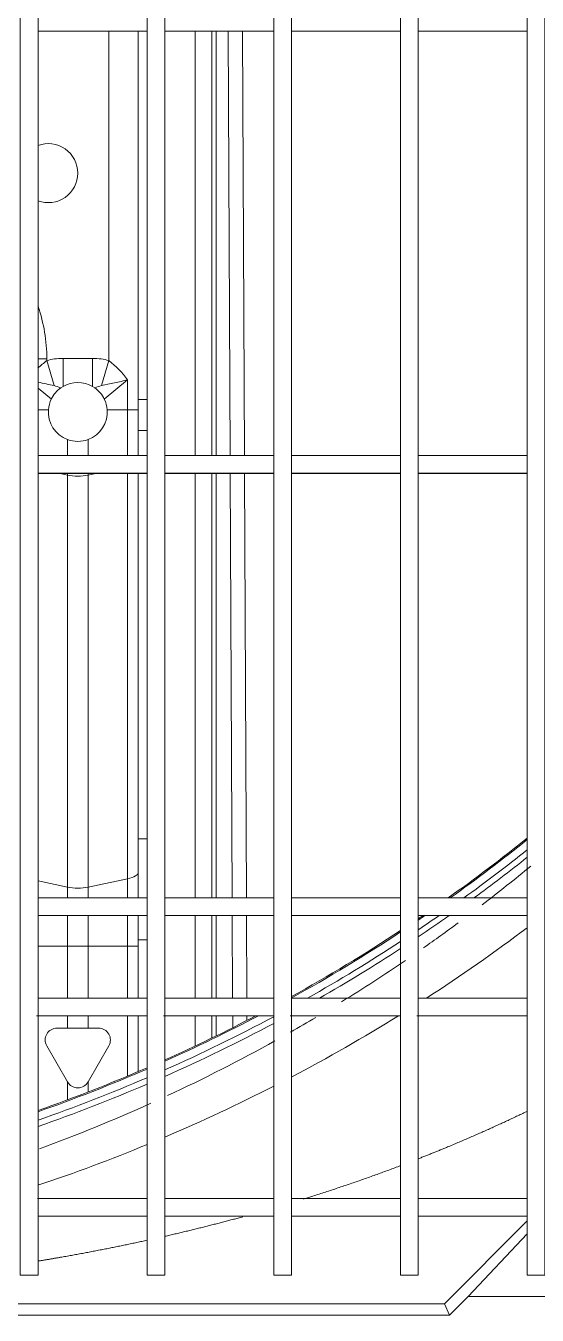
# Model space of a CAD drawing. Header units: millimetres. Extents: x 147592 to 201688, y -27981 to 8299.
# Drawn here: x 166541.3 to 166628, y -805 to -586.5 of the extents above; entities that cross this region are included whole.
import ezdxf

# ---------------------------------------------------------------- set-up
doc = ezdxf.new("R2010")
doc.units = ezdxf.units.MM
doc.layers.add('G-XREF-____-OTLN', color=7, linetype='Continuous', lineweight=5)
doc.layers.add('M-EQPM-____-OTLN', color=7, linetype='Continuous', lineweight=5)

# ---------------------------------------------------------------- blocks, each defined once
blk = doc.blocks.new('RUXYQ18BA - top_dwg-2871796-二层给排水_消防平面图')
at = {"layer": 'G-XREF-____-OTLN'}
for p, q in [((586.64, -150.44), (605.13, -150.44)), ((608.13, -150.44), (626.63, -150.44)), ((616.13, -222.42), (616.13, -150.44)), ((629.62, -150.44), (648.12, -150.44)), ((651.12, -150.44), (669.61, -150.44)), ((590.52, -210.92), (590.88, -210.69)), ((595.9, -210.69), (596.26, -210.92)), ((605.13, -222.42), (586.64, -222.42)), ((626.63, -222.42), (608.13, -222.42)), ((648.12, -222.42), (629.62, -222.42)), ((669.61, -222.42), (651.12, -222.42)), ((586.64, -225.41), (605.13, -225.41)), ((608.13, -225.41), (626.63, -225.41)), ((616.13, -297.39), (616.13, -225.41)), ((629.62, -225.41), (648.12, -225.41)), ((651.12, -225.41), (669.61, -225.41)), ((605.13, -297.39), (586.64, -297.39)), ((626.63, -297.39), (608.13, -297.39)), ((648.12, -297.39), (629.62, -297.39)), ((669.61, -297.39), (651.12, -297.39)), ((586.64, -300.38), (605.13, -300.38)), ((608.13, -300.38), (626.63, -300.38)), ((616.13, -314.38), (616.13, -300.38)), ((629.62, -300.38), (648.12, -300.38)), ((651.12, -300.38), (669.61, -300.38)), ((605.13, -314.38), (586.64, -314.38)), ((626.63, -314.38), (608.13, -314.38)), ((648.12, -314.38), (629.62, -314.38)), ((669.61, -314.38), (651.12, -314.38)), ((586.64, -317.38), (605.13, -317.38)), ((603.63, -317.38), (603.63, -326.83)), ((608.13, -317.38), (626.63, -317.38)), ((616.13, -321.13), (616.13, -317.38)), ((629.62, -317.38), (648.12, -317.38)), ((651.12, -317.38), (669.61, -317.38)), ((605.13, -348.36), (586.64, -348.36)), ((626.63, -348.36), (608.13, -348.36)), ((648.12, -348.36), (629.62, -348.36)), ((669.61, -348.36), (651.12, -348.36)), ((586.64, -351.36), (605.13, -351.36)), ((608.13, -351.36), (626.63, -351.36)), ((629.62, -351.36), (648.12, -351.36)), ((651.12, -351.36), (669.61, -351.36)), ((669.61, -354.33), (659.59, -364.94)), ((656.41, -368.13), (655.6, -366.18))]:
    blk.add_line(p, q, dxfattribs=at)
at = {"layer": 'G-XREF-____-OTLN', "color": 251, "true_color": 0x666666}
for p, q in [((613.29, -222.42), (613.29, -150.44)), ((616.86, -150.44), (616.86, -222.42)), ((619.23, -222.42), (618.9, -150.44)), ((621.32, -150.44), (621.64, -222.42)), ((586.64, -210.96), (588.9, -212.82)), ((603.63, -212.91), (605.13, -212.91)), ((586.64, -214.65), (588.4, -214.65)), ((605.13, -218.18), (603.63, -218.18)), ((591.64, -222.42), (591.64, -219.7)), ((595.14, -222.42), (595.14, -219.7)), ((591.64, -295.58), (591.64, -225.74)), ((595.14, -225.74), (595.14, -225.41)), ((613.29, -297.39), (613.29, -225.41)), ((616.86, -225.41), (616.86, -297.39)), ((619.57, -297.39), (619.24, -225.41)), ((621.66, -225.41), (621.98, -297.39)), ((603.63, -287.37), (605.13, -287.37)), ((595.14, -295.58), (601.82, -294.13)), ((613.29, -314.38), (613.29, -300.38)), ((616.86, -300.38), (616.86, -314.38)), ((619.64, -314.38), (619.58, -300.38)), ((621.99, -300.38), (622.06, -314.38)), ((605.13, -304.48), (603.63, -304.48)), ((591.64, -319.47), (591.64, -317.38)), ((595.14, -319.47), (595.14, -317.38)), ((601.82, -327.59), (601.82, -317.38)), ((613.29, -322.49), (613.29, -317.38)), ((616.86, -317.38), (616.86, -320.78)), ((619.65, -319.39), (619.65, -317.38)), ((622.06, -317.38), (622.06, -318.17)), ((591.64, -331.62), (591.64, -328.56)), ((595.14, -330.29), (595.14, -328.56))]:
    blk.add_line(p, q, dxfattribs=at)
at = {"layer": 'G-XREF-____-OTLN', "flags": 128}
for points in [[(586.64, -361.36), (586.64, 213.41), (583.64, 213.41), (583.64, -361.36)], [(608.13, -361.36), (608.13, 213.41), (605.13, 213.41), (605.13, -361.36)], [(629.62, -361.36), (629.62, 213.41), (626.63, 213.41), (626.63, -361.36)], [(651.12, -361.36), (651.12, 213.41), (648.12, 213.41), (648.12, -361.36)], [(672.61, -361.36), (672.61, 213.41), (669.61, 213.41), (669.61, -361.36)]]:
    blk.add_lwpolyline(points, close=True, dxfattribs=at)
at = {"layer": 'G-XREF-____-OTLN', "color": 251, "true_color": 0x666666, "flags": 128}
for points in [[(598.64, -150.44), (598.64, -206.31), (597.4, -210.55)], [(589.38, -210.55), (588.14, -206.31), (588.14, -206.02), (586.64, -206.02)], [(595.9, -210.69), (595.9, -205.95), (590.88, -205.95), (590.88, -210.69)], [(603.63, -214.65), (601.82, -214.65), (601.82, -209.57), (597.88, -212.82)], [(601.82, -222.42), (601.82, -214.65), (598.37, -214.65)], [(590.13, -225.41), (591.64, -225.74), (591.64, -225.41)], [(595.14, -297.39), (595.14, -295.58), (595.14, -225.74), (596.65, -225.41)], [(601.82, -297.39), (601.82, -294.13), (601.82, -225.41)], [(586.64, -294.49), (591.64, -295.58), (591.64, -297.39)], [(586.64, -305.55), (591.64, -305.55), (591.64, -300.38)], [(591.64, -314.38), (591.64, -305.55), (595.14, -305.55), (595.14, -300.38)], [(603.63, -305.55), (601.82, -305.55), (601.82, -300.38)], [(595.14, -314.38), (595.14, -305.55), (601.82, -305.55), (601.82, -314.38)]]:
    blk.add_lwpolyline(points, dxfattribs=at)
at = {"layer": 'G-XREF-____-OTLN', "flags": 128}
for points in [[(603.63, -222.42), (603.63, -218.18), (603.63, -212.91), (603.63, -150.44)], [(603.63, -297.39), (603.63, -287.37), (603.63, -225.41)], [(603.63, -300.38), (603.63, -304.48), (603.63, -314.38)], [(589.85, -319.47), (591.64, -319.47), (595.14, -319.47), (596.92, -319.47)], [(591.66, -328.59), (591.64, -328.56), (588.12, -322.47)], [(598.65, -322.47), (595.14, -328.56), (595.12, -328.59)], [(723.34, -333.44), (723.34, -362.24), (723.33, -364.94), (659.59, -364.94), (656.41, -368.13), (330.54, -368.13)], [(669.61, -352.14), (655.6, -366.18), (331.34, -366.18), (326.53, -361.36)]]:
    blk.add_lwpolyline(points, dxfattribs=at)
at = {"layer": 'G-XREF-____-OTLN'}
for centre, radius, start, end in [((588.39, -174.53), 5, 0, 110.4873), ((588.39, -174.53), 5, 249.5127, 0), ((593.39, -215.01), 5, 125.0171, 153.9883), ((593.39, -215.01), 5, 59.8738, 120.1262), ((593.39, -215.01), 5, 26.0117, 54.9829), ((593.39, -215.01), 5, 153.9883, 175.8419), ((593.39, -215.01), 5, 4.1581, 26.0117), ((593.39, -215.01), 5, 175.8419, 249.5077), ((593.39, -215.01), 5, 290.4923, 4.1581), ((593.39, -215.01), 5, 249.5077, 290.4923), ((493.47, -68.44), 280.89, 305.406, 308.8341), ((493.47, -68.44), 281.09, 305.4633, 308.8013), ((493.47, -68.44), 280.89, 304.141, 304.3361), ((493.47, -68.44), 281.09, 304.1134, 304.3957), ((493.47, -68.44), 281.09, 298.9618, 303.3782), ((493.47, -68.44), 280.89, 298.9941, 303.4051), ((493.47, -68.44), 292.88, 302.8911, 306.9692), ((493.47, -68.44), 280.89, 294.0922, 297.5953), ((493.47, -68.44), 281.09, 294.074, 297.6732), ((493.47, -68.44), 292.88, 297.7016, 301.7945), ((589.85, -321.47), 2, 90, 210), ((596.92, -321.47), 2, 330, 90), ((493.47, -68.44), 280.89, 289.3716, 293.4239), ((493.47, -68.44), 281.09, 289.3573, 293.4062), ((593.39, -327.59), 2, 210, 330), ((493.47, -68.44), 292.88, 293.0471, 297.041), ((493.47, -68.44), 292.88, 288.5486, 292.411)]:
    blk.add_arc(centre, radius, start, end, dxfattribs=at)
at = {"layer": 'G-XREF-____-OTLN', "color": 251, "true_color": 0x666666}
for centre, radius, start, end in [((560.9, -206.02), 27.24, 360, 19.0991), ((596.88, -218.01), 14.61, 126.7634, 134.6389), ((589.89, -218.01), 14.61, 35.2865, 53.2366), ((544.23, 39.7), 255.84, 281.995, 283.0085), ((642.55, 39.7), 255.84, 257.3763, 258.005), ((493.47, -68.44), 282.44, 305.8467, 308.581), ((493.47, -68.44), 283.44, 306.1254, 308.4201), ((493.47, -68.44), 283.44, 303.7919, 305.0842), ((493.47, -68.44), 282.44, 303.9277, 304.7945), ((493.47, -68.44), 282.44, 299.4538, 303.1977), ((493.47, -68.44), 283.44, 299.8096, 303.0656), ((493.47, -68.44), 282.44, 293.9515, 298.1276), ((493.47, -68.44), 283.44, 293.8617, 298.0197), ((493.47, -68.44), 282.44, 289.2609, 293.2875), ((493.47, -68.44), 283.44, 289.1903, 293.2006)]:
    blk.add_arc(centre, radius, start, end, dxfattribs=at)
for centre, major_axis, ratio, start_param, end_param in [((599.44, -220.08), (-14.36, 11.85), 0.536964, 5.706357, 5.933046), ((587.33, -220.08), (14.36, 11.85), 0.536964, 0.350139, 0.576828), ((599.44, -220.08), (-11.36, 9.37), 0.186691, 5.754599, 5.933046), ((587.33, -220.08), (11.36, 9.37), 0.186691, 0.350139, 0.528586), ((593.39, -225.18), (2.75, 0), 0.263393, 4.022422, 5.402356), ((598.64, -293.11), (5, 0), 0.263393, 5.402356, 6.283185), ((593.39, -295.02), (2.75, 0), 0.263393, 4.022422, 5.402356)]:
    blk.add_ellipse(centre, major_axis=major_axis, ratio=ratio, start_param=start_param, end_param=end_param, dxfattribs=at)
for points, knots in [([(669.65, -333.53), (663.1, -336.69), (656.26, -339.54), (653.71, -340.6), (651.13, -341.61)], [0.16142613, 0.16142613, 0.16142613, 0.1875, 0.1875, 0.19777234, 0.19777234, 0.19777234]), ([(605.15, -355.42), (598.16, -356.95), (590.93, -358.23), (588.81, -358.6), (586.66, -358.96)], [0.28611527, 0.28611527, 0.28611527, 0.3125, 0.3125, 0.32096682, 0.32096682, 0.32096682])]:
    blk.add_open_spline(points, degree=2, knots=knots, dxfattribs=at)
for points in [[(648.13, -342.77), (640.08, -345.82), (631.65, -348.44)], [(621.38, -351.44), (614.88, -353.21), (608.17, -354.75)]]:
    blk.add_open_spline(points, degree=2, dxfattribs=at)
blk = doc.blocks.new('RUXYQ18BA - top_dwg-V211-二层给排水_消防平面图')
at = {"layer": 'G-XREF-____-OTLN'}
for p, q in [((586.64, -150.44), (605.13, -150.44)), ((608.13, -150.44), (626.63, -150.44)), ((616.13, -222.42), (616.13, -150.44)), ((629.62, -150.44), (648.12, -150.44)), ((651.12, -150.44), (669.61, -150.44)), ((590.52, -210.92), (590.88, -210.69)), ((595.9, -210.69), (596.26, -210.92)), ((605.13, -222.42), (586.64, -222.42)), ((626.63, -222.42), (608.13, -222.42)), ((648.12, -222.42), (629.62, -222.42)), ((669.61, -222.42), (651.12, -222.42)), ((586.64, -225.41), (605.13, -225.41)), ((608.13, -225.41), (626.63, -225.41)), ((616.13, -297.39), (616.13, -225.41)), ((629.62, -225.41), (648.12, -225.41)), ((651.12, -225.41), (669.61, -225.41)), ((605.13, -297.39), (586.64, -297.39)), ((626.63, -297.39), (608.13, -297.39)), ((648.12, -297.39), (629.62, -297.39)), ((669.61, -297.39), (651.12, -297.39)), ((586.64, -300.38), (605.13, -300.38)), ((608.13, -300.38), (626.63, -300.38)), ((616.13, -314.38), (616.13, -300.38)), ((629.62, -300.38), (648.12, -300.38)), ((651.12, -300.38), (669.61, -300.38)), ((605.13, -314.38), (586.64, -314.38)), ((626.63, -314.38), (608.13, -314.38)), ((648.12, -314.38), (629.62, -314.38)), ((669.61, -314.38), (651.12, -314.38)), ((586.64, -317.38), (605.13, -317.38)), ((603.63, -317.38), (603.63, -326.83)), ((608.13, -317.38), (626.63, -317.38)), ((616.13, -321.13), (616.13, -317.38)), ((629.62, -317.38), (648.12, -317.38)), ((651.12, -317.38), (669.61, -317.38)), ((605.13, -348.36), (586.64, -348.36)), ((626.63, -348.36), (608.13, -348.36)), ((648.12, -348.36), (629.62, -348.36)), ((669.61, -348.36), (651.12, -348.36)), ((586.64, -351.36), (605.13, -351.36)), ((608.13, -351.36), (626.63, -351.36)), ((629.62, -351.36), (648.12, -351.36)), ((651.12, -351.36), (669.61, -351.36)), ((669.61, -354.33), (659.59, -364.94)), ((656.41, -368.13), (655.6, -366.18))]:
    blk.add_line(p, q, dxfattribs=at)
at = {"layer": 'G-XREF-____-OTLN', "color": 251, "true_color": 0x666666}
for p, q in [((613.29, -222.42), (613.29, -150.44)), ((616.86, -150.44), (616.86, -222.42)), ((619.23, -222.42), (618.9, -150.44)), ((621.32, -150.44), (621.64, -222.42)), ((586.64, -210.96), (588.9, -212.82)), ((603.63, -212.91), (605.13, -212.91)), ((586.64, -214.65), (588.4, -214.65)), ((605.13, -218.18), (603.63, -218.18)), ((591.64, -222.42), (591.64, -219.7)), ((595.14, -222.42), (595.14, -219.7)), ((591.64, -295.58), (591.64, -225.74)), ((595.14, -225.74), (595.14, -225.41)), ((613.29, -297.39), (613.29, -225.41)), ((616.86, -225.41), (616.86, -297.39)), ((619.57, -297.39), (619.24, -225.41)), ((621.66, -225.41), (621.98, -297.39)), ((603.63, -287.37), (605.13, -287.37)), ((595.14, -295.58), (601.82, -294.13)), ((613.29, -314.38), (613.29, -300.38)), ((616.86, -300.38), (616.86, -314.38)), ((619.64, -314.38), (619.58, -300.38)), ((621.99, -300.38), (622.06, -314.38)), ((605.13, -304.48), (603.63, -304.48)), ((591.64, -319.47), (591.64, -317.38)), ((595.14, -319.47), (595.14, -317.38)), ((601.82, -327.59), (601.82, -317.38)), ((613.29, -322.49), (613.29, -317.38)), ((616.86, -317.38), (616.86, -320.78)), ((619.65, -319.39), (619.65, -317.38)), ((622.06, -317.38), (622.06, -318.17)), ((591.64, -331.62), (591.64, -328.56)), ((595.14, -330.29), (595.14, -328.56))]:
    blk.add_line(p, q, dxfattribs=at)
at = {"layer": 'G-XREF-____-OTLN', "flags": 128}
for points in [[(586.64, -361.36), (586.64, 213.41), (583.64, 213.41), (583.64, -361.36)], [(608.13, -361.36), (608.13, 213.41), (605.13, 213.41), (605.13, -361.36)], [(629.62, -361.36), (629.62, 213.41), (626.63, 213.41), (626.63, -361.36)], [(651.12, -361.36), (651.12, 213.41), (648.12, 213.41), (648.12, -361.36)], [(672.61, -361.36), (672.61, 213.41), (669.61, 213.41), (669.61, -361.36)]]:
    blk.add_lwpolyline(points, close=True, dxfattribs=at)
at = {"layer": 'G-XREF-____-OTLN', "color": 251, "true_color": 0x666666, "flags": 128}
for points in [[(598.64, -150.44), (598.64, -206.31), (597.4, -210.55)], [(589.38, -210.55), (588.14, -206.31), (588.14, -206.02), (586.64, -206.02)], [(595.9, -210.69), (595.9, -205.95), (590.88, -205.95), (590.88, -210.69)], [(603.63, -214.65), (601.82, -214.65), (601.82, -209.57), (597.88, -212.82)], [(601.82, -222.42), (601.82, -214.65), (598.37, -214.65)], [(590.13, -225.41), (591.64, -225.74), (591.64, -225.41)], [(595.14, -297.39), (595.14, -295.58), (595.14, -225.74), (596.65, -225.41)], [(601.82, -297.39), (601.82, -294.13), (601.82, -225.41)], [(586.64, -294.49), (591.64, -295.58), (591.64, -297.39)], [(586.64, -305.55), (591.64, -305.55), (591.64, -300.38)], [(591.64, -314.38), (591.64, -305.55), (595.14, -305.55), (595.14, -300.38)], [(603.63, -305.55), (601.82, -305.55), (601.82, -300.38)], [(595.14, -314.38), (595.14, -305.55), (601.82, -305.55), (601.82, -314.38)]]:
    blk.add_lwpolyline(points, dxfattribs=at)
at = {"layer": 'G-XREF-____-OTLN', "flags": 128}
for points in [[(603.63, -222.42), (603.63, -218.18), (603.63, -212.91), (603.63, -150.44)], [(603.63, -297.39), (603.63, -287.37), (603.63, -225.41)], [(603.63, -300.38), (603.63, -304.48), (603.63, -314.38)], [(589.85, -319.47), (591.64, -319.47), (595.14, -319.47), (596.92, -319.47)], [(591.66, -328.59), (591.64, -328.56), (588.12, -322.47)], [(598.65, -322.47), (595.14, -328.56), (595.12, -328.59)], [(723.34, -333.44), (723.34, -362.24), (723.33, -364.94), (659.59, -364.94), (656.41, -368.13), (330.54, -368.13)], [(669.61, -352.14), (655.6, -366.18), (331.34, -366.18), (326.53, -361.36)]]:
    blk.add_lwpolyline(points, dxfattribs=at)
at = {"layer": 'G-XREF-____-OTLN'}
for centre, radius, start, end in [((588.39, -174.53), 5, 0, 110.4873), ((588.39, -174.53), 5, 249.5127, 0), ((593.39, -215.01), 5, 125.0171, 153.9883), ((593.39, -215.01), 5, 59.8738, 120.1262), ((593.39, -215.01), 5, 26.0117, 54.9829), ((593.39, -215.01), 5, 153.9883, 175.8419), ((593.39, -215.01), 5, 4.1581, 26.0117), ((593.39, -215.01), 5, 175.8419, 249.5077), ((593.39, -215.01), 5, 290.4923, 4.1581), ((593.39, -215.01), 5, 249.5077, 290.4923), ((493.47, -68.44), 280.89, 305.406, 308.8341), ((493.47, -68.44), 281.09, 305.4633, 308.8013), ((493.47, -68.44), 280.89, 304.141, 304.3361), ((493.47, -68.44), 281.09, 304.1134, 304.3957), ((493.47, -68.44), 281.09, 298.9618, 303.3782), ((493.47, -68.44), 280.89, 298.9941, 303.4051), ((493.47, -68.44), 292.88, 302.8911, 306.9692), ((493.47, -68.44), 280.89, 294.0922, 297.5953), ((493.47, -68.44), 281.09, 294.074, 297.6732), ((493.47, -68.44), 292.88, 297.7016, 301.7945), ((589.85, -321.47), 2, 90, 210), ((596.92, -321.47), 2, 330, 90), ((493.47, -68.44), 280.89, 289.3716, 293.4239), ((493.47, -68.44), 281.09, 289.3573, 293.4062), ((593.39, -327.59), 2, 210, 330), ((493.47, -68.44), 292.88, 293.0471, 297.041), ((493.47, -68.44), 292.88, 288.5486, 292.411)]:
    blk.add_arc(centre, radius, start, end, dxfattribs=at)
at = {"layer": 'G-XREF-____-OTLN', "color": 251, "true_color": 0x666666}
for centre, radius, start, end in [((560.9, -206.02), 27.24, 360, 19.0991), ((596.88, -218.01), 14.61, 126.7634, 134.6389), ((589.89, -218.01), 14.61, 35.2865, 53.2366), ((544.23, 39.7), 255.84, 281.995, 283.0085), ((642.55, 39.7), 255.84, 257.3763, 258.005), ((493.47, -68.44), 282.44, 305.8467, 308.581), ((493.47, -68.44), 283.44, 306.1254, 308.4201), ((493.47, -68.44), 283.44, 303.7919, 305.0842), ((493.47, -68.44), 282.44, 303.9277, 304.7945), ((493.47, -68.44), 282.44, 299.4538, 303.1977), ((493.47, -68.44), 283.44, 299.8096, 303.0656), ((493.47, -68.44), 282.44, 293.9515, 298.1276), ((493.47, -68.44), 283.44, 293.8617, 298.0197), ((493.47, -68.44), 282.44, 289.2609, 293.2875), ((493.47, -68.44), 283.44, 289.1903, 293.2006)]:
    blk.add_arc(centre, radius, start, end, dxfattribs=at)
for centre, major_axis, ratio, start_param, end_param in [((599.44, -220.08), (-14.36, 11.85), 0.536964, 5.706357, 5.933046), ((587.33, -220.08), (14.36, 11.85), 0.536964, 0.350139, 0.576828), ((599.44, -220.08), (-11.36, 9.37), 0.186691, 5.754599, 5.933046), ((587.33, -220.08), (11.36, 9.37), 0.186691, 0.350139, 0.528586), ((593.39, -225.18), (2.75, 0), 0.263393, 4.022422, 5.402356), ((598.64, -293.11), (5, 0), 0.263393, 5.402356, 6.283185), ((593.39, -295.02), (2.75, 0), 0.263393, 4.022422, 5.402356)]:
    blk.add_ellipse(centre, major_axis=major_axis, ratio=ratio, start_param=start_param, end_param=end_param, dxfattribs=at)
for points, knots in [([(669.65, -333.53), (663.1, -336.69), (656.26, -339.54), (653.71, -340.6), (651.13, -341.61)], [0.16142613, 0.16142613, 0.16142613, 0.1875, 0.1875, 0.19777234, 0.19777234, 0.19777234]), ([(605.15, -355.42), (598.16, -356.95), (590.93, -358.23), (588.81, -358.6), (586.66, -358.96)], [0.28611527, 0.28611527, 0.28611527, 0.3125, 0.3125, 0.32096682, 0.32096682, 0.32096682])]:
    blk.add_open_spline(points, degree=2, knots=knots, dxfattribs=at)
for points in [[(648.13, -342.77), (640.08, -345.82), (631.65, -348.44)], [(621.38, -351.44), (614.88, -353.21), (608.17, -354.75)]]:
    blk.add_open_spline(points, degree=2, dxfattribs=at)
blk = doc.blocks.new('RUXYQ18BA - RUXYQ18BA-2871902-二层给排水_消防平面图')
at = {"layer": 'M-EQPM-____-OTLN'}
for p, q in [((-206.67, 151.74), (-206.67, 726.51)), ((-188.17, 726.51), (-188.17, 151.74)), ((-185.18, 151.74), (-185.18, 726.51)), ((-166.68, 726.51), (-166.68, 151.74)), ((-163.68, 151.74), (-163.68, 726.51)), ((-145.19, 726.51), (-145.19, 151.74)), ((-142.19, 151.74), (-142.19, 726.51)), ((-123.7, 726.51), (-123.7, 151.74)), ((-206.67, 362.65), (-188.17, 362.65)), ((-185.18, 362.65), (-166.68, 362.65)), ((-163.68, 362.65), (-145.19, 362.65)), ((-142.19, 362.65), (-123.7, 362.65)), ((-188.17, 290.68), (-206.67, 290.68)), ((-166.68, 290.68), (-185.18, 290.68)), ((-145.19, 290.68), (-163.68, 290.68)), ((-123.7, 290.68), (-142.19, 290.68)), ((-206.67, 287.68), (-188.17, 287.68)), ((-185.18, 287.68), (-166.68, 287.68)), ((-163.68, 287.68), (-145.19, 287.68)), ((-142.19, 287.68), (-123.7, 287.68)), ((-188.17, 215.71), (-206.67, 215.71)), ((-166.68, 215.71), (-185.18, 215.71)), ((-145.19, 215.71), (-163.68, 215.71)), ((-123.7, 215.71), (-142.19, 215.71)), ((-206.67, 212.71), (-188.17, 212.71)), ((-185.18, 212.71), (-166.68, 212.71)), ((-163.68, 212.71), (-145.19, 212.71)), ((-142.19, 212.71), (-123.7, 212.71)), ((-188.17, 198.72), (-206.67, 198.72)), ((-166.68, 198.72), (-185.18, 198.72)), ((-145.19, 198.72), (-163.68, 198.72)), ((-123.7, 198.72), (-142.19, 198.72)), ((-206.9, 195.72), (-188.17, 195.72)), ((-185.41, 195.72), (-166.68, 195.72)), ((-163.91, 195.72), (-145.19, 195.72)), ((-142.42, 195.72), (-123.7, 195.72)), ((-188.17, 164.73), (-206.74, 164.73)), ((-166.68, 164.73), (-185.24, 164.73)), ((-145.19, 164.73), (-163.75, 164.73)), ((-123.7, 164.73), (-142.26, 164.73)), ((-206.72, 161.74), (-188.17, 161.74)), ((-185.23, 161.74), (-166.68, 161.74)), ((-163.74, 161.74), (-145.19, 161.74)), ((-142.25, 161.74), (-123.7, 161.74)), ((-209.67, 151.74), (-206.67, 151.74)), ((-188.17, 151.74), (-185.18, 151.74)), ((-166.68, 151.74), (-163.68, 151.74)), ((-145.19, 151.74), (-142.19, 151.74)), ((-123.7, 151.74), (-120.7, 151.74))]:
    blk.add_line(p, q, dxfattribs=at)
for start, end in [(307.5066, 309.6288), (305.0251, 306.479), (301.6838, 304.2785), (299.6644, 300.6563), (294.9372, 299.0508), (290.2101, 294.3127)]:
    blk.add_arc((-304.88, 440.62), 285, start, end, dxfattribs=at)
for name in ['RUXYQ18BA - top_dwg-2871796-二层给排水_消防平面图', 'RUXYQ18BA - top_dwg-V211-二层给排水_消防平面图']:
    blk.add_blockref(name, (-793.31, 513.1))

msp = doc.modelspace()

# ---------------------------------------------------------------- block references
at = {"layer": 'M-EQPM-____-OTLN', "lineweight": 80}
msp.add_blockref('RUXYQ18BA - RUXYQ18BA-2871902-二层给排水_消防平面图', (166750.01, -950), dxfattribs=at)

doc.saveas('drawing.dxf')
